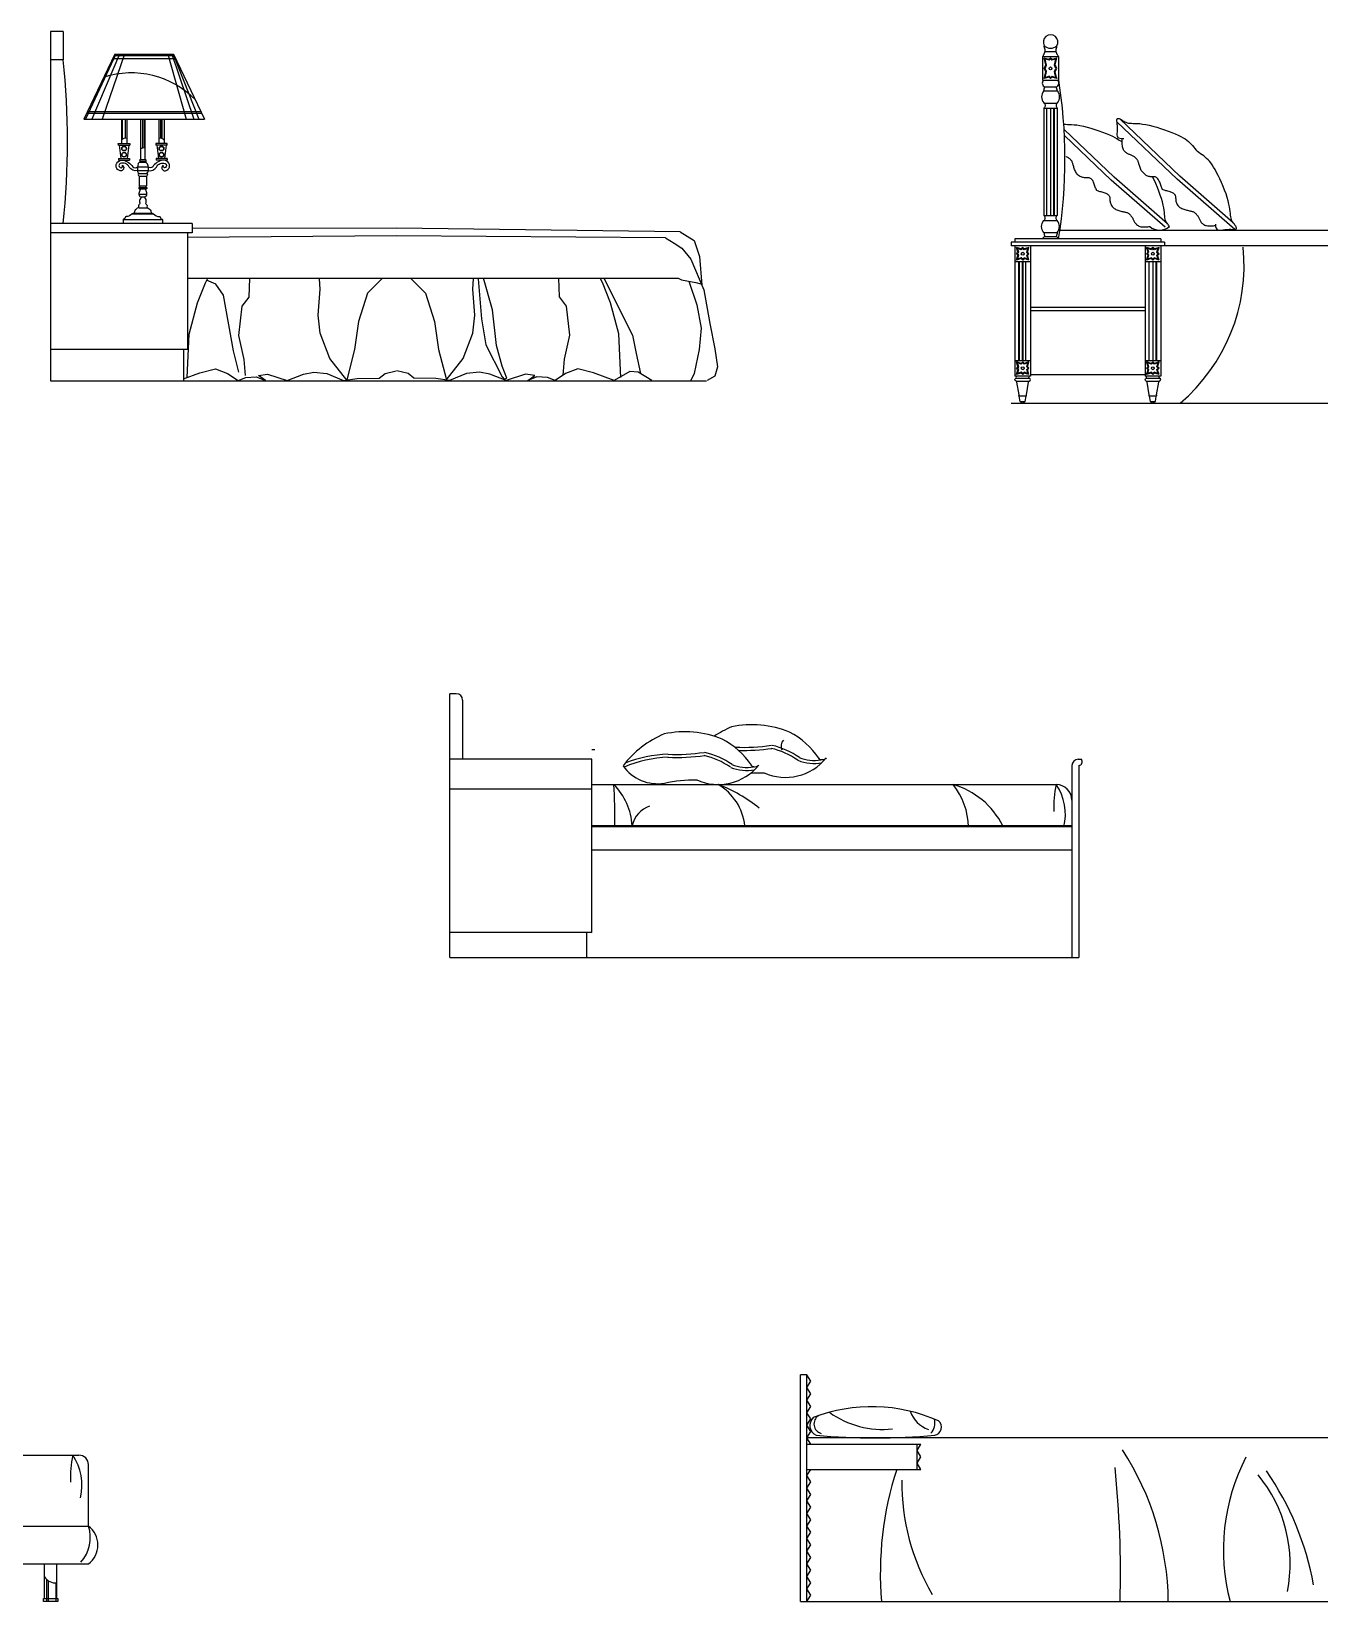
# Model space of a CAD drawing. Header units: inches. Extents: x 4.1 to 46.6, y 13.1 to 37.9.
# Drawn here: x 28.883 to 32.973, y 26.76 to 31.748 of the extents above; entities that cross this region are included whole.
import ezdxf

# ---------------------------------------------------------------- set-up
doc = ezdxf.new("R2010")
doc.units = ezdxf.units.IN
doc.header["$MEASUREMENT"] = 0
for name, color, linetype in [('02', 2, 'Continuous'), ('1', 1, 'Continuous'), ('4', 4, 'Continuous')]:
    doc.layers.add(name, color=color, linetype=linetype)

msp = doc.modelspace()

# ---------------------------------------------------------------- linework, layer by layer
at = {"layer": '02'}
for p, q in [((29.1478, 31.6751), (29.0491, 31.4689)), ((29.1504, 31.6751), (29.0542, 31.4689)), ((29.1619, 31.6751), (29.0741, 31.4689)), ((29.1779, 31.6751), (29.1073, 31.4689)), ((29.1478, 31.6751), (29.334, 31.6751)), ((29.316, 31.6751), (29.3745, 31.4689)), ((29.3288, 31.6751), (29.3984, 31.4689)), ((29.3327, 31.6751), (29.4145, 31.4689)), ((29.334, 31.6751), (29.4327, 31.4689)), ((32.1015, 31.6837), (32.1367, 31.6837)), ((29.1411, 31.6611), (29.3407, 31.6611)), ((29.1458, 31.671), (29.3338, 31.671)), ((32.0941, 31.5925), (32.0941, 31.668)), ((32.0941, 31.668), (32.1441, 31.668)), ((32.1441, 31.668), (32.1441, 31.5925)), ((32.0941, 31.5925), (32.1441, 31.5925)), ((32.0978, 31.5584), (32.1404, 31.5584)), ((32.1013, 31.571), (32.137, 31.571)), ((29.0581, 31.4876), (29.4237, 31.4876)), ((29.0608, 31.4933), (29.421, 31.4933)), ((32.0979, 31.5041), (32.0979, 31.1631)), ((32.0979, 31.5041), (32.1403, 31.5041)), ((32.0982, 31.52), (32.14, 31.52)), ((32.1072, 31.1631), (32.1072, 31.5041)), ((32.1202, 31.1631), (32.1202, 31.5041)), ((32.1292, 31.1631), (32.1292, 31.5041)), ((32.1312, 31.1631), (32.1312, 31.5041)), ((32.1403, 31.5041), (32.1403, 31.1631)), ((29.0491, 31.4689), (29.4327, 31.4689)), ((29.1682, 31.4689), (29.1682, 31.3911)), ((29.1709, 31.4689), (29.1709, 31.4045)), ((29.1804, 31.4689), (29.1804, 31.408)), ((29.1857, 31.4689), (29.1857, 31.3911)), ((29.2294, 31.4689), (29.2294, 31.342)), ((29.2354, 31.4689), (29.2354, 31.377)), ((29.2405, 31.4689), (29.2405, 31.3779)), ((29.2433, 31.4689), (29.2433, 31.342)), ((29.287, 31.4689), (29.287, 31.3911)), ((29.2923, 31.4689), (29.2923, 31.408)), ((29.2972, 31.4689), (29.2972, 31.4071)), ((29.3045, 31.4689), (29.3045, 31.3911)), ((29.1585, 31.3911), (29.1953, 31.3911)), ((29.1589, 31.3861), (29.1585, 31.3911)), ((29.1589, 31.3861), (29.195, 31.3861)), ((29.1617, 31.3861), (29.167, 31.3439)), ((29.1922, 31.3861), (29.1869, 31.3439)), ((29.1953, 31.3911), (29.195, 31.3861)), ((29.2774, 31.3911), (29.2777, 31.3861)), ((29.3142, 31.3911), (29.2774, 31.3911)), ((29.3138, 31.3861), (29.2777, 31.3861)), ((29.2805, 31.3861), (29.2858, 31.3439)), ((29.311, 31.3861), (29.3057, 31.3439)), ((29.3138, 31.3861), (29.3142, 31.3911)), ((29.1593, 31.3439), (29.1941, 31.3439)), ((29.1593, 31.3439), (29.1593, 31.3389)), ((29.1593, 31.3389), (29.1941, 31.3389)), ((29.1941, 31.3439), (29.1941, 31.3389)), ((29.2458, 31.3338), (29.2269, 31.3338)), ((29.2276, 31.3403), (29.2451, 31.3403)), ((29.2276, 31.3319), (29.2451, 31.3319)), ((29.2786, 31.3439), (29.2786, 31.3389)), ((29.3134, 31.3439), (29.2786, 31.3439)), ((29.3134, 31.3389), (29.2786, 31.3389)), ((29.3134, 31.3439), (29.3134, 31.3389)), ((29.2197, 31.3055), (29.253, 31.3055)), ((29.22, 31.3173), (29.2527, 31.3173)), ((29.225, 31.2962), (29.2477, 31.2962)), ((29.225, 31.2882), (29.2477, 31.2882)), ((29.225, 31.2882), (29.225, 31.2566)), ((29.2477, 31.2882), (29.2477, 31.2566)), ((29.225, 31.2566), (29.2477, 31.2566)), ((29.225, 31.2522), (29.2477, 31.2522)), ((29.225, 31.2478), (29.2477, 31.2478)), ((29.225, 31.2303), (29.2477, 31.2303)), ((29.225, 31.1867), (29.2477, 31.1867)), ((29.2295, 31.2216), (29.2432, 31.2216)), ((29.2988, 31.1492), (29.1746, 31.1492)), ((29.202, 31.168), (29.2707, 31.168)), ((29.2084, 31.1704), (29.2645, 31.1704)), ((32.0979, 31.1631), (32.1403, 31.1631)), ((32.0982, 31.1471), (32.14, 31.1471)), ((32.0978, 31.1088), (32.1404, 31.1088)), ((32.1013, 31.0961), (32.137, 31.0961)), ((32.1487, 31.1164), (33.9789, 31.1164)), ((32.0056, 31.0164), (32.0556, 31.0164)), ((32.0186, 30.7025), (32.0186, 31.0164)), ((32.0206, 30.7025), (32.0206, 31.0164)), ((32.0296, 30.7025), (32.0296, 31.0164)), ((32.0316, 30.7025), (32.0316, 31.0164)), ((32.0406, 30.7025), (32.0406, 31.0164)), ((32.4191, 31.0164), (32.4691, 31.0164)), ((32.4321, 30.7025), (32.4321, 31.0164)), ((32.4451, 30.7025), (32.4451, 31.0164)), ((32.4541, 30.7025), (32.4541, 31.0164)), ((32.4561, 30.7025), (32.4561, 31.0164)), ((32.0556, 30.8714), (32.4191, 30.8714)), ((32.0556, 30.8614), (32.4191, 30.8614)), ((32.0056, 30.7025), (32.0556, 30.7025)), ((32.4191, 30.7025), (32.4691, 30.7025)), ((32.0093, 30.6461), (32.0519, 30.6461)), ((32.0097, 30.6369), (32.0515, 30.6369)), ((32.4228, 30.6461), (32.4654, 30.6461)), ((32.4232, 30.6369), (32.465, 30.6369)), ((32.019, 30.5901), (32.0422, 30.5901)), ((32.4325, 30.5901), (32.4557, 30.5901)), ((32.0227, 30.5715), (32.0385, 30.5715)), ((32.4362, 30.5715), (32.452, 30.5715)), ((30.6719, 29.4655), (30.6619, 29.4655)), ((31.3454, 27.48), (31.3254, 27.48)), ((31.3254, 26.76), (31.3254, 27.48)), ((31.3454, 26.76), (31.3454, 27.48)), ((33.243, 27.28), (31.3454, 27.28)), ((31.3454, 27.26), (31.7074, 27.26)), ((31.6954, 27.18), (31.6954, 27.26)), ((31.3454, 27.18), (31.7074, 27.18)), ((28.9302, 26.831), (28.9302, 26.76)), ((28.9354, 26.8268), (28.9354, 26.76)), ((28.9598, 26.8193), (28.9598, 26.76)), ((31.3254, 26.76), (33.3574, 26.76))]:
    msp.add_line(p, q, dxfattribs=at)
for points in [[(32.0941, 31.668), (32.0954, 31.6698), (32.0964, 31.6714), (32.0972, 31.6728), (32.0978, 31.674), (32.0983, 31.675), (32.0987, 31.6759), (32.099, 31.6767), (32.0993, 31.6775), (32.0996, 31.6782), (32.0999, 31.679), (32.1002, 31.6797), (32.1005, 31.6804), (32.1008, 31.6811), (32.101, 31.6818), (32.1013, 31.6826), (32.1015, 31.6833), (32.1016, 31.6841), (32.1017, 31.685), (32.1018, 31.6858), (32.1018, 31.6867), (32.1017, 31.6877), (32.1016, 31.6886), (32.1015, 31.6896), (32.1012, 31.6907), (32.1009, 31.6918), (32.1006, 31.6929), (32.1003, 31.6942), (32.0999, 31.6955), (32.0996, 31.6969), (32.0993, 31.6985), (32.0992, 31.7002), (32.0991, 31.7021)], [(32.1441, 31.668), (32.1429, 31.6698), (32.1419, 31.6714), (32.1411, 31.6728), (32.1404, 31.674), (32.14, 31.675), (32.1396, 31.6759), (32.1393, 31.6767), (32.139, 31.6775), (32.1387, 31.6782), (32.1384, 31.679), (32.1381, 31.6797), (32.1378, 31.6804), (32.1375, 31.6811), (32.1372, 31.6818), (32.137, 31.6826), (32.1368, 31.6833), (32.1366, 31.6841), (32.1365, 31.685), (32.1365, 31.6858), (32.1365, 31.6867), (32.1365, 31.6877), (32.1366, 31.6886), (32.1368, 31.6896), (32.137, 31.6907), (32.1373, 31.6918), (32.1376, 31.6929), (32.138, 31.6942), (32.1383, 31.6955), (32.1386, 31.6969), (32.1389, 31.6985), (32.1391, 31.7002), (32.1391, 31.7021)], [(32.0991, 31.5975), (32.1041, 31.6196), (32.0991, 31.63), (32.1041, 31.6409), (32.0991, 31.663)], [(32.1391, 31.663), (32.1241, 31.658), (32.1191, 31.663), (32.1141, 31.658), (32.0991, 31.663)], [(32.1023, 31.6006), (32.1064, 31.6201), (32.102, 31.63), (32.1064, 31.6404), (32.1023, 31.6598)], [(32.136, 31.6598), (32.1236, 31.6557), (32.1191, 31.6602), (32.1147, 31.6557), (32.1023, 31.6598)], [(32.136, 31.6006), (32.1318, 31.6201), (32.1363, 31.63), (32.1318, 31.6404), (32.136, 31.6598)], [(32.1391, 31.5975), (32.1341, 31.6196), (32.1391, 31.63), (32.1341, 31.6409), (32.1391, 31.663)], [(32.1391, 31.5975), (32.1241, 31.6025), (32.1191, 31.5975), (32.1141, 31.6025), (32.0991, 31.5975)], [(32.136, 31.6006), (32.1244, 31.6048), (32.1191, 31.6003), (32.1146, 31.6051), (32.1023, 31.6006)], [(32.14, 31.52), (32.1401, 31.5201)], [(32.161, 31.4529), (32.1617, 31.4528), (32.1668, 31.4525), (32.1725, 31.4523), (32.1789, 31.4522), (32.1859, 31.4519), (32.1939, 31.4513), (32.2027, 31.4503), (32.2126, 31.4486), (32.2235, 31.4463), (32.2351, 31.4433), (32.2474, 31.4399), (32.2598, 31.436), (32.2722, 31.4319), (32.2842, 31.4275), (32.2956, 31.4232), (32.306, 31.4188), (32.3154, 31.4146), (32.3236, 31.4106), (32.3308, 31.4066), (32.3373, 31.4026), (32.343, 31.3986), (32.3467, 31.3957)], [(32.4905, 31.1361), (32.3209, 31.2841), (32.1621, 31.436)], [(32.3513, 31.406), (32.344, 31.4058), (32.3386, 31.4069), (32.3349, 31.4089), (32.3325, 31.4118), (32.3313, 31.4153), (32.3309, 31.4193), (32.331, 31.4234), (32.3312, 31.4276), (32.3314, 31.4316), (32.3316, 31.4355), (32.3316, 31.4392), (32.3316, 31.4427), (32.3315, 31.4459), (32.3313, 31.4491), (32.3311, 31.452), (32.3308, 31.4547), (32.3305, 31.4573), (32.3302, 31.4596), (32.3299, 31.4618), (32.3297, 31.4637), (32.3296, 31.4654), (32.3296, 31.4669), (32.3298, 31.4682), (32.3303, 31.4693), (32.3309, 31.4702), (32.3318, 31.4708), (32.3329, 31.4711), (32.3342, 31.4712), (32.3357, 31.4711), (32.3375, 31.4706), (32.3393, 31.4698), (32.3414, 31.4687), (32.3436, 31.4673), (32.346, 31.4657), (32.3486, 31.464), (32.3515, 31.4622), (32.3546, 31.4604), (32.3581, 31.4589), (32.3619, 31.4575), (32.3661, 31.4565), (32.3707, 31.4559), (32.3758, 31.4557), (32.3814, 31.4555), (32.3878, 31.4554), (32.3949, 31.4551), (32.4028, 31.4545), (32.4116, 31.4534), (32.4215, 31.4518), (32.4324, 31.4495), (32.4441, 31.4465), (32.4563, 31.443), (32.4687, 31.4392), (32.4811, 31.435), (32.4931, 31.4307), (32.5045, 31.4263), (32.515, 31.422), (32.5243, 31.4178), (32.5325, 31.4137), (32.5398, 31.4097), (32.5462, 31.4058), (32.5519, 31.4018), (32.557, 31.3978), (32.5616, 31.3936), (32.5659, 31.3893), (32.5699, 31.3849), (32.5738, 31.3802), (32.5776, 31.3755), (32.5815, 31.3707), (32.5859, 31.3665)], [(32.7039, 31.1184), (32.521, 31.2779), (32.3301, 31.4606)], [(32.6995, 31.1393), (32.5298, 31.2873), (32.3387, 31.4701)], [(32.483, 31.1257), (32.3121, 31.2747), (32.163, 31.4173)], [(32.4072, 31.3058), (32.4058, 31.3088), (32.4045, 31.3119), (32.4034, 31.315), (32.4024, 31.3181), (32.4015, 31.3211), (32.4006, 31.3239), (32.3999, 31.3265), (32.3992, 31.3289), (32.3985, 31.3312), (32.3978, 31.3333), (32.397, 31.3353), (32.3962, 31.3372), (32.3951, 31.339), (32.3939, 31.3408), (32.3925, 31.3425), (32.391, 31.3442), (32.3892, 31.3458), (32.3874, 31.3474), (32.3854, 31.3489), (32.3833, 31.3502), (32.3812, 31.3515), (32.3791, 31.3526), (32.377, 31.3536), (32.3749, 31.3545), (32.3728, 31.3553), (32.3707, 31.3561), (32.3685, 31.357), (32.3664, 31.3579), (32.3643, 31.3589), (32.3622, 31.36), (32.3601, 31.3614), (32.358, 31.3629), (32.3559, 31.3647), (32.354, 31.3667), (32.3523, 31.369), (32.3508, 31.3715), (32.3494, 31.3743), (32.3484, 31.3774), (32.3477, 31.3809), (32.3472, 31.3845), (32.3469, 31.3883), (32.3468, 31.3921), (32.3467, 31.3958), (32.3467, 31.3993), (32.3466, 31.4026), (32.3463, 31.4055)], [(32.2661, 31.2427), (32.2648, 31.2447), (32.2635, 31.2472), (32.2623, 31.25), (32.2612, 31.253), (32.2601, 31.2561), (32.259, 31.2592), (32.2579, 31.2624), (32.2567, 31.2655), (32.2555, 31.2684), (32.2542, 31.271), (32.2529, 31.2735), (32.2514, 31.2756), (32.2498, 31.2775), (32.2481, 31.2791), (32.2462, 31.2805), (32.2443, 31.2815), (32.2421, 31.2822), (32.2399, 31.2827), (32.2375, 31.2829), (32.2349, 31.2829), (32.2323, 31.2829), (32.2297, 31.2828), (32.2269, 31.2829), (32.2242, 31.2831), (32.2214, 31.2835), (32.2186, 31.2842), (32.2159, 31.2852), (32.2133, 31.2865), (32.2107, 31.2881), (32.2082, 31.2899), (32.2059, 31.292), (32.2037, 31.2943), (32.2017, 31.2969), (32.1999, 31.2996), (32.1983, 31.3026), (32.1969, 31.3056), (32.1956, 31.3088), (32.1945, 31.3119), (32.1934, 31.3149), (32.1925, 31.3179), (32.1917, 31.3207), (32.191, 31.3233), (32.1903, 31.3258), (32.1896, 31.328), (32.1889, 31.3301), (32.1881, 31.3321), (32.1872, 31.334), (32.1862, 31.3359), (32.185, 31.3376), (32.1836, 31.3394), (32.182, 31.341), (32.1803, 31.3427), (32.1784, 31.3442), (32.1765, 31.3457), (32.1744, 31.347), (32.1723, 31.3483), (32.1702, 31.3494), (32.1693, 31.3499)], [(32.643, 31.1356), (32.6434, 31.1282), (32.6448, 31.1229), (32.6471, 31.1194), (32.6502, 31.1173), (32.6538, 31.1163), (32.6578, 31.1162), (32.6619, 31.1166), (32.666, 31.1172), (32.6701, 31.1177), (32.6739, 31.1181), (32.6775, 31.1184), (32.681, 31.1187), (32.6843, 31.1188), (32.6874, 31.1189), (32.6904, 31.1189), (32.6931, 31.1188), (32.6957, 31.1187), (32.698, 31.1186), (32.7002, 31.1184), (32.7021, 31.1184), (32.7039, 31.1184), (32.7054, 31.1186), (32.7067, 31.1189), (32.7077, 31.1194), (32.7085, 31.1201), (32.7091, 31.121), (32.7093, 31.1221), (32.7093, 31.1234), (32.709, 31.1249), (32.7084, 31.1266), (32.7075, 31.1284), (32.7063, 31.1304), (32.7047, 31.1325), (32.7029, 31.1348), (32.701, 31.1372), (32.699, 31.14), (32.697, 31.143), (32.6952, 31.1463), (32.6936, 31.15), (32.6923, 31.1541), (32.6913, 31.1586), (32.6906, 31.1637), (32.6901, 31.1693), (32.6894, 31.1756), (32.6886, 31.1827), (32.6874, 31.1905), (32.6857, 31.1993), (32.6833, 31.209), (32.6802, 31.2197), (32.6764, 31.2311), (32.672, 31.243), (32.6672, 31.2551), (32.6621, 31.2671), (32.6569, 31.2788), (32.6517, 31.2898), (32.6466, 31.2999), (32.6417, 31.3089), (32.637, 31.3168), (32.6325, 31.3238), (32.6281, 31.3299), (32.6237, 31.3353), (32.6193, 31.34), (32.6148, 31.3443), (32.6102, 31.3483), (32.6054, 31.352), (32.6005, 31.3555), (32.5955, 31.3589), (32.5904, 31.3624), (32.5859, 31.3665)], [(32.475, 31.2459), (32.4737, 31.2479), (32.4724, 31.2504), (32.4712, 31.2532), (32.4701, 31.2561), (32.469, 31.2592), (32.4679, 31.2624), (32.4668, 31.2656), (32.4656, 31.2686), (32.4644, 31.2715), (32.4632, 31.2742), (32.4618, 31.2766), (32.4603, 31.2788), (32.4587, 31.2807), (32.457, 31.2823), (32.4552, 31.2836), (32.4532, 31.2847), (32.4511, 31.2854), (32.4488, 31.2858), (32.4464, 31.286), (32.4439, 31.2861), (32.4413, 31.2861), (32.4386, 31.286), (32.4358, 31.286), (32.4331, 31.2862), (32.4303, 31.2867), (32.4276, 31.2874), (32.4248, 31.2884), (32.4222, 31.2897), (32.4072, 31.3058)], [(32.4967, 31.1281), (32.4958, 31.1293), (32.494, 31.1316), (32.4921, 31.1341), (32.4901, 31.1368), (32.4881, 31.1398), (32.4863, 31.1431), (32.4846, 31.1468), (32.4833, 31.1509), (32.4824, 31.1555), (32.4817, 31.1605), (32.4812, 31.1662), (32.4805, 31.1725), (32.4797, 31.1795), (32.4785, 31.1874), (32.4768, 31.1961), (32.4744, 31.2058), (32.4713, 31.2165), (32.4675, 31.2279), (32.4631, 31.2398), (32.4583, 31.252), (32.4532, 31.264), (32.448, 31.2756), (32.443, 31.2861)], [(32.2624, 31.2456), (32.263, 31.245), (32.265, 31.2437), (32.2672, 31.2425), (32.2698, 31.2414), (32.2726, 31.2404), (32.2757, 31.2395), (32.2789, 31.2387), (32.2821, 31.2378), (32.2853, 31.237), (32.2885, 31.236), (32.2914, 31.2351), (32.2942, 31.234), (32.2967, 31.2328), (32.299, 31.2315), (32.301, 31.23), (32.3027, 31.2284), (32.3042, 31.2267), (32.3054, 31.2248), (32.3063, 31.2228), (32.3069, 31.2205), (32.3073, 31.2181), (32.3075, 31.2156), (32.3077, 31.213), (32.3078, 31.2104), (32.3081, 31.2076), (32.3085, 31.2049), (32.3091, 31.2022), (32.31, 31.1995), (32.3112, 31.1968), (32.3127, 31.1943), (32.3145, 31.1918), (32.3165, 31.1895), (32.3187, 31.1874), (32.3212, 31.1854), (32.3239, 31.1836), (32.3268, 31.182), (32.3299, 31.1806), (32.333, 31.1794), (32.3362, 31.1783), (32.3394, 31.1774), (32.3426, 31.1767), (32.3456, 31.176), (32.3485, 31.1754), (32.3511, 31.1749), (32.3536, 31.1744), (32.3559, 31.1738), (32.3581, 31.1733), (32.3601, 31.1727), (32.3621, 31.1719), (32.364, 31.171), (32.3658, 31.17), (32.3677, 31.1687), (32.3695, 31.1673), (32.3712, 31.1657), (32.3729, 31.1639), (32.3745, 31.1621), (32.376, 31.1601), (32.3774, 31.1581), (32.3787, 31.1561), (32.3799, 31.1541), (32.3809, 31.152), (32.3819, 31.15), (32.3829, 31.1479), (32.3839, 31.1459), (32.3849, 31.1438), (32.3861, 31.1418), (32.3874, 31.1398), (32.3889, 31.1378), (32.3906, 31.1358), (32.3925, 31.1339), (32.3947, 31.1322), (32.3971, 31.1306), (32.3997, 31.1292), (32.4026, 31.1281), (32.4058, 31.1273), (32.4093, 31.1269), (32.4129, 31.1267), (32.4167, 31.1267), (32.4205, 31.1268), (32.4242, 31.127), (32.4278, 31.1272), (32.431, 31.1274), (32.434, 31.1274)], [(32.4714, 31.2487), (32.472, 31.2482), (32.4739, 31.2469), (32.4761, 31.2457), (32.4787, 31.2446), (32.4815, 31.2436), (32.4846, 31.2427), (32.4878, 31.2418), (32.491, 31.241), (32.4942, 31.2401), (32.4974, 31.2392), (32.5004, 31.2382), (32.5031, 31.2372), (32.5056, 31.236), (32.5079, 31.2346), (32.5099, 31.2332), (32.5117, 31.2316), (32.5131, 31.2299), (32.5143, 31.228), (32.5152, 31.2259), (32.5158, 31.2237), (32.5162, 31.2213), (32.5164, 31.2188), (32.5166, 31.2162), (32.5168, 31.2135), (32.517, 31.2108), (32.5174, 31.2081), (32.518, 31.2053), (32.5189, 31.2027), (32.5201, 31.2), (32.5216, 31.1975), (32.5234, 31.195), (32.5254, 31.1927), (32.5277, 31.1905), (32.5301, 31.1885), (32.5329, 31.1867), (32.5358, 31.1851), (32.5388, 31.1838), (32.542, 31.1826), (32.5452, 31.1815), (32.5484, 31.1806), (32.5515, 31.1798), (32.5545, 31.1792), (32.5574, 31.1786), (32.56, 31.178), (32.5625, 31.1775), (32.5648, 31.177), (32.567, 31.1765), (32.569, 31.1758), (32.571, 31.1751), (32.5729, 31.1742), (32.5747, 31.1732), (32.5766, 31.1719), (32.5784, 31.1704), (32.5801, 31.1688), (32.5818, 31.1671), (32.5834, 31.1652), (32.5849, 31.1633), (32.5863, 31.1613), (32.5876, 31.1593), (32.5888, 31.1572), (32.5898, 31.1552), (32.5908, 31.1531), (32.5918, 31.1511), (32.5928, 31.149), (32.5938, 31.147), (32.595, 31.145), (32.5963, 31.1429), (32.5978, 31.1409), (32.5995, 31.1389), (32.6014, 31.1371), (32.6036, 31.1353), (32.606, 31.1338), (32.6086, 31.1324), (32.6115, 31.1313), (32.6147, 31.1305), (32.6182, 31.13), (32.6218, 31.1298), (32.6256, 31.1298), (32.6294, 31.13), (32.6331, 31.1302), (32.6367, 31.1304), (32.64, 31.1306), (32.6429, 31.1306)], [(30.9431, 31.111), (30.0416, 31.123), (29.3931, 31.1211)], [(32.14, 31.1471), (32.1401, 31.1471)], [(30.8962, 31.0918), (30.0415, 31.0979), (29.3781, 31.0932)], [(30.8962, 31.0918), (30.9233, 31.0752), (30.948, 31.0587), (30.9769, 31.0237), (31.0182, 30.9269), (31.0367, 30.8197), (31.0532, 30.7393), (31.0615, 30.6817), (31.0532, 30.6528), (31.0285, 30.6384)], [(30.9431, 31.111), (30.9876, 31.083), (31.0046, 31.0322), (31.0119, 30.9415)], [(32.0506, 31.0614), (32.0356, 31.0564), (32.0306, 31.0614), (32.0256, 31.0564), (32.0106, 31.0614)], [(32.0106, 31.0214), (32.0156, 31.0364), (32.0106, 31.0414), (32.0156, 31.0464), (32.0106, 31.0614)], [(32.0506, 31.0214), (32.0356, 31.0264), (32.0306, 31.0214), (32.0256, 31.0264), (32.0106, 31.0214)], [(32.0138, 31.0246), (32.0179, 31.0369), (32.0134, 31.0414), (32.0179, 31.0458), (32.0138, 31.0582)], [(32.0474, 31.0582), (32.0351, 31.0541), (32.0306, 31.0586), (32.0261, 31.0541), (32.0138, 31.0582)], [(32.0474, 31.0246), (32.0351, 31.0287), (32.0306, 31.0242), (32.0261, 31.0287), (32.0138, 31.0246)], [(32.0474, 31.0246), (32.0433, 31.0369), (32.0478, 31.0414), (32.0433, 31.0458), (32.0474, 31.0582)], [(32.0506, 31.0214), (32.0456, 31.0364), (32.0506, 31.0414), (32.0456, 31.0464), (32.0506, 31.0614)], [(32.4241, 31.0214), (32.4291, 31.0364), (32.4241, 31.0414), (32.4291, 31.0464), (32.4241, 31.0614)], [(32.4641, 31.0614), (32.4491, 31.0564), (32.4441, 31.0614), (32.4391, 31.0564), (32.4241, 31.0614)], [(32.4641, 31.0214), (32.4491, 31.0264), (32.4441, 31.0214), (32.4391, 31.0264), (32.4241, 31.0214)], [(32.4273, 31.0246), (32.4314, 31.0369), (32.427, 31.0414), (32.4314, 31.0458), (32.4273, 31.0582)], [(32.461, 31.0582), (32.4486, 31.0541), (32.4441, 31.0586), (32.4397, 31.0541), (32.4273, 31.0582)], [(32.461, 31.0246), (32.4486, 31.0287), (32.4441, 31.0242), (32.4397, 31.0287), (32.4273, 31.0246)], [(32.461, 31.0246), (32.4568, 31.0369), (32.4613, 31.0414), (32.4568, 31.0458), (32.461, 31.0582)], [(32.4641, 31.0214), (32.4591, 31.0364), (32.4641, 31.0414), (32.4591, 31.0464), (32.4641, 31.0614)], [(29.3774, 30.6481), (29.3836, 30.7861), (29.4104, 30.885), (29.4352, 30.9489), (29.4424, 30.9633)], [(29.3781, 30.9639), (30.9369, 30.9639), (30.9474, 30.9582), (30.993, 30.9501), (31.008, 30.9454), (31.0115, 30.943)], [(29.5408, 30.6648), (29.5239, 30.7325), (29.4929, 30.9097), (29.4682, 30.9448), (29.4391, 30.9569)], [(29.5753, 30.9633), (29.5734, 30.9036), (29.5507, 30.8747), (29.5404, 30.782), (29.5569, 30.7058), (29.5611, 30.6547)], [(29.8848, 30.6399), (29.8307, 30.7084), (29.7998, 30.7888), (29.7936, 30.8465), (29.7998, 30.9289), (29.7977, 30.9619)], [(29.9978, 30.9639), (29.9504, 30.9166), (29.9215, 30.8259), (29.9091, 30.7373), (29.8844, 30.6404)], [(30.0869, 30.9639), (30.1343, 30.9166), (30.1632, 30.8259), (30.1755, 30.7373), (30.2003, 30.6404)], [(30.1999, 30.6399), (30.2539, 30.7084), (30.2849, 30.7888), (30.291, 30.8465), (30.2849, 30.9289), (30.2869, 30.9619)], [(30.3014, 30.9619), (30.3117, 30.8341), (30.3261, 30.7517), (30.3777, 30.6507), (30.3839, 30.6425), (30.3921, 30.6466), (30.3777, 30.6837), (30.3591, 30.7497), (30.3467, 30.863), (30.3185, 30.9639)], [(30.5563, 30.9639), (30.5582, 30.9042), (30.5809, 30.8753), (30.5912, 30.7826), (30.5747, 30.7064), (30.5704, 30.6553)], [(30.7541, 30.6487), (30.748, 30.7867), (30.7211, 30.8856), (30.6964, 30.9495), (30.6892, 30.9639)], [(30.7005, 30.9639), (30.7913, 30.7826), (30.8036, 30.7249), (30.8169, 30.6608)], [(30.97, 30.9542), (30.9955, 30.8795), (31.0099, 30.8053), (31.0037, 30.7373), (30.9872, 30.661), (30.9769, 30.6384)], [(29.3661, 30.644), (29.4172, 30.6631), (29.4667, 30.6755), (29.5058, 30.661), (29.5388, 30.6384), (29.5636, 30.6487), (29.5966, 30.6507), (29.6255, 30.6384), (29.6039, 30.6549), (29.6327, 30.659), (29.6946, 30.6384), (29.7462, 30.659), (29.7792, 30.6652), (29.8204, 30.661), (29.8741, 30.6384), (29.9174, 30.6446), (29.9875, 30.6466), (30.0061, 30.661), (30.0411, 30.6693)], [(30.8531, 30.6384), (30.8098, 30.6652), (30.783, 30.6672), (30.7335, 30.6384), (30.6675, 30.6631), (30.618, 30.6755), (30.5788, 30.661), (30.5458, 30.6384), (30.5211, 30.6487), (30.4881, 30.6507), (30.4592, 30.6384), (30.4808, 30.6549), (30.4519, 30.659), (30.3901, 30.6384), (30.3385, 30.659), (30.3055, 30.6652), (30.2642, 30.661), (30.2106, 30.6384), (30.1673, 30.6446), (30.0972, 30.6466), (30.0786, 30.661), (30.0435, 30.6693)], [(32.0506, 30.6975), (32.0356, 30.6925), (32.0306, 30.6975), (32.0256, 30.6925), (32.0106, 30.6975)], [(32.0106, 30.6575), (32.0156, 30.6725), (32.0106, 30.6775), (32.0156, 30.6825), (32.0106, 30.6975)], [(32.0138, 30.6607), (32.0179, 30.6731), (32.0134, 30.6775), (32.0179, 30.682), (32.0138, 30.6944)], [(32.0474, 30.6944), (32.0351, 30.6902), (32.0306, 30.6947), (32.0261, 30.6902), (32.0138, 30.6944)], [(32.0474, 30.6607), (32.0433, 30.6731), (32.0478, 30.6775), (32.0433, 30.682), (32.0474, 30.6944)], [(32.0506, 30.6575), (32.0456, 30.6725), (32.0506, 30.6775), (32.0456, 30.6825), (32.0506, 30.6975)], [(32.4241, 30.6575), (32.4291, 30.6725), (32.4241, 30.6775), (32.4291, 30.6825), (32.4241, 30.6975)], [(32.4641, 30.6975), (32.4491, 30.6925), (32.4441, 30.6975), (32.4391, 30.6925), (32.4241, 30.6975)], [(32.4273, 30.6607), (32.4314, 30.6731), (32.427, 30.6775), (32.4314, 30.682), (32.4273, 30.6944)], [(32.461, 30.6944), (32.4486, 30.6902), (32.4441, 30.6947), (32.4397, 30.6902), (32.4273, 30.6944)], [(32.461, 30.6607), (32.4568, 30.6731), (32.4613, 30.6775), (32.4568, 30.682), (32.461, 30.6944)], [(32.4641, 30.6575), (32.4591, 30.6725), (32.4641, 30.6775), (32.4591, 30.6825), (32.4641, 30.6975)], [(32.0506, 30.6575), (32.0356, 30.6625), (32.0306, 30.6575), (32.0256, 30.6625), (32.0106, 30.6575)], [(32.0474, 30.6607), (32.0351, 30.6648), (32.0306, 30.6604), (32.0261, 30.6648), (32.0138, 30.6607)], [(32.4641, 30.6575), (32.4491, 30.6625), (32.4441, 30.6575), (32.4391, 30.6625), (32.4241, 30.6575)], [(32.461, 30.6607), (32.4486, 30.6648), (32.4441, 30.6604), (32.4397, 30.6648), (32.4273, 30.6607)], [(31.3454, 27.32), (31.3574, 27.34), (31.3454, 27.36), (31.3574, 27.38), (31.3454, 27.4), (31.3574, 27.42), (31.3454, 27.44), (31.3574, 27.46), (31.3454, 27.48)], [(31.3574, 27.26), (31.3454, 27.28), (31.3574, 27.3), (31.3454, 27.32)], [(31.7074, 27.18), (31.6954, 27.2), (31.7074, 27.22), (31.6954, 27.24), (31.7074, 27.26)], [(31.3454, 27.16), (31.3574, 27.18)], [(31.3454, 27), (31.3574, 27.02), (31.3454, 27.04), (31.3574, 27.06), (31.3454, 27.08), (31.3574, 27.1), (31.3454, 27.12), (31.3574, 27.14), (31.3454, 27.16)], [(31.3454, 26.84), (31.3574, 26.86), (31.3454, 26.88), (31.3574, 26.9), (31.3454, 26.92), (31.3574, 26.94), (31.3454, 26.96), (31.3574, 26.98), (31.3454, 27)], [(31.3454, 26.76), (31.3574, 26.78), (31.3454, 26.8), (31.3574, 26.82), (31.3454, 26.84)]]:
    msp.add_lwpolyline(points, dxfattribs=at)
for points in [[(32.0982, 31.5587, 0.373032), (32.0978, 31.5204, -0.477941), (32.0979, 31.5041)], [(32.0978, 31.5584, -0.051557), (32.1013, 31.571)], [(32.14, 31.5587, -0.347977), (32.1404, 31.5204, 0.477941), (32.1403, 31.5041)], [(32.1404, 31.5584, 0.05136), (32.137, 31.571)], [(29.2197, 31.3055, -0.340587), (29.1931, 31.3167, 0.384394), (29.165, 31.3282, 0.620613), (29.1645, 31.3153, 0.76288), (29.1715, 31.3223, -0.648297), (29.1683, 31.3048, -0.619916), (29.1536, 31.3285, -0.312683), (29.1736, 31.3382, -0.218759), (29.2047, 31.3175, 0.419793), (29.22, 31.3173, 3.372215)], [(29.2276, 31.3319, 0.278975), (29.222, 31.3275, 0.097725), (29.22, 31.3022, 0.262233), (29.225, 31.2962)], [(29.2294, 31.3424, -0.414419), (29.2276, 31.3403, 0.414675), (29.2272, 31.3375, 0.367029), (29.2269, 31.3338, 0.894042), (29.2276, 31.3319, 0.071876)], [(29.2433, 31.3424, 0.414419), (29.2451, 31.3403, -0.414675), (29.2455, 31.3375, -0.367029), (29.2458, 31.3338, -0.894042), (29.2451, 31.3319, -0.071876)], [(29.2451, 31.3319, -0.278975), (29.2507, 31.3275, -0.097725), (29.2527, 31.3022, -0.262233), (29.2477, 31.2962)], [(29.253, 31.3055, 0.340587), (29.2796, 31.3167, -0.384394), (29.3077, 31.3282, -0.620613), (29.3082, 31.3153, -0.76288), (29.3012, 31.3223, 0.648297), (29.3044, 31.3048, 0.619916), (29.3191, 31.3285, 0.312683), (29.2991, 31.3382, 0.218759), (29.268, 31.3175, -0.419793), (29.2527, 31.3173, -3.372215)], [(29.225, 31.2962, 0.910362), (29.225, 31.2882)], [(29.2477, 31.2962, -0.910362), (29.2477, 31.2882)], [(29.225, 31.2566, -0.705081), (29.225, 31.2522, 0.732868), (29.225, 31.2478, -0.498421), (29.2269, 31.2424, 0.158011), (29.2242, 31.2293)], [(29.2242, 31.2293, 0.27681), (29.2295, 31.2216)], [(29.2485, 31.2293, -0.27681), (29.2432, 31.2216)], [(29.2477, 31.2566, 0.705081), (29.2477, 31.2522, -0.732868), (29.2477, 31.2478, 0.498421), (29.2458, 31.2424, -0.158011), (29.2485, 31.2293)], [(29.225, 31.1867, 0.254708), (29.2138, 31.1823, 0.149285), (29.2101, 31.1734, -0.367808), (29.2068, 31.1703, 0.20011), (29.202, 31.168, -0.198536), (29.1838, 31.1592, 0.352001), (29.1802, 31.1559, -0.314681), (29.1761, 31.1516, 0.451111), (29.1738, 31.1477), (29.1738, 31.1376)], [(29.2295, 31.2216, -0.447563), (29.2287, 31.2171, 0.234906), (29.2272, 31.2031, -0.341212), (29.2259, 31.1988, 0.474969), (29.225, 31.1867, 0.401145)], [(29.2432, 31.2216, 0.447563), (29.244, 31.2171, -0.234906), (29.2455, 31.2031, 0.341212), (29.2468, 31.1988, -0.474969), (29.2477, 31.1867, -0.401145)], [(29.2477, 31.1867, -0.254708), (29.2589, 31.1823, -0.149285), (29.2626, 31.1734, 0.367808), (29.2659, 31.1703, -0.20011), (29.2707, 31.168, 0.198536), (29.2889, 31.1592, -0.352001), (29.2925, 31.1559, 0.314681), (29.2966, 31.1516, -0.451111), (29.2989, 31.1477), (29.2989, 31.1376)], [(32.0982, 31.1084, -0.373032), (32.0978, 31.1468, 0.477941), (32.0979, 31.1631)], [(32.14, 31.1084, 0.373032), (32.1404, 31.1468, -0.477941), (32.1403, 31.1631)], [(32.0978, 31.1088, 0.051557), (32.1013, 31.0961)], [(32.1404, 31.1088, -0.051557), (32.137, 31.0961)], [(31.3828, 29.4388, 0.124597), (31.2904, 29.5217, 0.151645), (31.1061, 29.5384, 0.048656), (31.0509, 29.5086, 0.048656)], [(31.169, 29.4164, 0.124597), (31.0766, 29.4992, 0.151645), (30.8923, 29.516, 0.12993), (30.7617, 29.4151, 0.294601), (30.8933, 29.36, -0.061928), (30.9956, 29.37, 0.340238), (31.1927, 29.4171, -0.548274), (31.1679, 29.418)], [(31.1666, 29.3913, -0.02565), (31.2093, 29.3924, 0.340238), (31.4064, 29.4396, -0.548274), (31.3816, 29.4405)]]:
    msp.add_lwpolyline(points, format="xyb", dxfattribs=at)
msp.add_lwpolyline([(31.3746, 27.2881, 0.043056), (31.7515, 27.2881, 0.626295), (31.7631, 27.334, 0.19983), (31.3652, 27.3444, 0.525567)], format="xyb", close=True, dxfattribs=at)
for centre, radius in [((32.1191, 31.63), 0.00454), ((29.177, 31.3755), 0.00764), ((29.177, 31.3755), 0.0067), ((29.2957, 31.3755), 0.00764), ((29.2957, 31.3755), 0.0067), ((29.177, 31.3557), 0.00764), ((29.177, 31.3557), 0.0067), ((29.2957, 31.3557), 0.00764), ((29.2957, 31.3557), 0.0067), ((32.0306, 31.0414), 0.00454), ((32.4441, 31.0414), 0.00454), ((32.0306, 30.6775), 0.00454), ((32.4441, 30.6775), 0.00454)]:
    msp.add_circle(centre, radius, dxfattribs=at)
for centre, radius, start, end in [((32.1192, 31.7137), 0.0232, 329.1422, 210.1426), ((32.1191, 31.7226), 0.0286, 225.6826, 314.3174), ((29.2003, 31.3323), 0.2835, 44.2573, 107.9805), ((32.1069, 31.5839), 0.0141, 142.6054, 246.3057), ((32.1313, 31.5839), 0.0141, 293.6943, 37.3946), ((29.1807, 31.3924), 0.0156, 71.3744, 143.3848), ((29.2405, 31.3623), 0.0156, 79.611, 135.8323), ((29.292, 31.3924), 0.0156, 36.6152, 108.6256), ((32.4649, 31.1653), 0.049, 230.7919, 310.5001), ((32.1069, 31.0832), 0.0141, 113.6943, 158.5219), ((32.1313, 31.0832), 0.0141, 21.4781, 66.3057), ((32.1603, 31.0042), 0.5733, 310.2155, 5.815), ((31.1468, 30.052), 0.5786, 267.1825, 278.5457), ((31.1746, 29.2286), 0.2582, 55.2856, 76.5647), ((31.2944, 29.4762), 0.0311, 139.4598, 200.8437), ((30.9186, 29.0462), 0.3959, 92.035, 112.8805), ((30.9186, 29.0462), 0.4057, 92.035, 111.7903), ((30.933, 30.0296), 0.5884, 267.1825, 278.5457), ((30.933, 30.0296), 0.5786, 267.1825, 278.5457), ((30.9609, 29.2062), 0.2484, 55.2856, 76.5647), ((30.9609, 29.2062), 0.2582, 55.2856, 76.5647), ((31.1323, 29.0686), 0.4057, 92.035, 92.3724), ((31.1468, 30.052), 0.5884, 268.1319, 278.5457), ((31.1746, 29.2286), 0.2484, 55.2856, 76.5647), ((31.3679, 29.5561), 0.1339, 247.6779, 280.7084), ((31.3679, 29.5561), 0.1241, 247.6779, 280.0692), ((31.1541, 29.5337), 0.1339, 247.6779, 280.7084), ((31.1541, 29.5337), 0.1241, 247.6779, 280.0692), ((29.0649, 29.2571), 1.6706, 358.8801, 3.375), ((30.5849, 29.2117), 0.206, 3.5443, 44.2346), ((30.9749, 29.2052), 0.1745, 6.3384, 59.4658), ((30.8919, 28.905), 0.482, 51.1586, 69.1463), ((31.737, 29.1069), 0.2589, 27.0056, 73.7555), ((31.6333, 29.2148), 0.2254, 1.4403, 38.6149), ((32.4556, 29.2857), 0.3263, 167.6533, 182.7628), ((31.9971, 29.2602), 0.1692, 346.4302, 34.2854), ((30.8741, 29.2062), 0.0855, 109.2631, 167.6798), ((31.3994, 27.3243), 0.0316, 123.9623, 253.6315), ((31.5853, 27.5948), 0.288, 234.1858, 276.2734), ((31.7593, 27.3928), 0.0902, 198.262, 251.8917), ((31.702, 27.3281), 0.0501, 318.1745, 12.8689), ((31.5821, 26.7488), 0.911, 0.7009, 32.7917), ((29.3325, 27.1552), 0.3263, 167.6533, 182.7628), ((28.874, 27.1297), 0.1692, 346.4302, 34.2854), ((29.0334, 26.848), 3.3077, 358.4745, 5.8619), ((33.31, 26.9245), 0.6421, 152.7578, 194.8491), ((32.6477, 26.85), 1.0693, 162.0289, 184.8317), ((32.351, 27.1393), 0.7044, 179.4927, 210.3879), ((32.4371, 26.8803), 0.4429, 348.4822, 39.6071), ((32.041, 26.6479), 0.9281, 10.2458, 34.599), ((28.9533, 26.9633), 0.1164, 317.7312, 18.397), ((28.9597, 26.8624), 0.0431, 213.5589, 275.5637)]:
    msp.add_arc(centre, radius, start, end, dxfattribs=at)
at = {"layer": '1'}
for p, q in [((28.9431, 30.6376), (31.027, 30.6376)), ((31.9941, 30.5664), (34.1446, 30.5664)), ((30.2119, 28.8055), (32.2091, 28.8055))]:
    msp.add_line(p, q, dxfattribs=at)
msp.add_lwpolyline([(28.9667, 26.76), (28.9207, 26.76)], dxfattribs=at)
at = {"layer": '4'}
for p, q in [((28.9431, 31.7476), (28.9431, 30.6376)), ((28.9831, 31.7476), (28.9431, 31.7476)), ((28.9831, 31.7476), (28.9831, 31.6576)), ((28.9831, 31.6576), (28.9431, 31.6576)), ((29.3931, 31.1376), (28.9431, 31.1376)), ((29.3931, 31.1376), (29.3931, 31.1076)), ((29.3931, 31.1076), (28.9431, 31.1076)), ((29.3781, 31.1076), (29.3781, 30.7376)), ((31.9941, 31.0784), (31.9941, 31.0664)), ((32.4806, 31.0784), (31.9941, 31.0784)), ((32.4691, 31.0884), (32.0056, 31.0884)), ((32.0056, 31.0884), (32.0056, 31.0784)), ((32.4691, 31.0884), (32.4691, 31.0784)), ((32.4806, 31.0784), (32.4806, 31.0664)), ((33.9941, 31.0664), (31.9941, 31.0664)), ((32.0056, 31.0664), (32.0056, 30.6525)), ((32.0556, 31.0664), (32.0556, 30.6525)), ((32.4191, 31.0664), (32.4191, 30.6525)), ((32.4691, 31.0664), (32.4691, 30.6525)), ((29.3781, 30.7376), (28.9431, 30.7376)), ((29.3661, 30.7376), (29.3661, 30.6376)), ((32.0556, 30.6525), (32.0056, 30.6525)), ((32.4191, 30.6564), (32.0556, 30.6564)), ((32.4691, 30.6525), (32.4191, 30.6525)), ((30.2319, 29.6435), (30.2119, 29.6435)), ((30.2119, 28.8055), (30.2119, 29.6435)), ((30.2519, 29.6235), (30.2519, 29.4355)), ((30.6619, 29.4355), (30.2119, 29.4355)), ((30.6619, 28.8855), (30.6619, 29.4355)), ((32.2069, 29.4355), (32.2169, 29.4355)), ((32.1869, 29.4155), (32.1869, 28.8055)), ((32.2091, 29.4155), (32.2091, 28.8055)), ((30.6619, 29.3405), (30.2119, 29.3405)), ((30.6619, 29.3555), (32.1369, 29.3555)), ((32.1869, 29.2245), (30.6619, 29.2245)), ((32.1869, 29.2205), (30.6619, 29.2205)), ((32.1869, 29.1465), (30.6619, 29.1465)), ((30.6619, 28.8855), (30.2119, 28.8855)), ((30.6469, 28.8055), (30.6469, 28.8855)), ((27.4437, 27), (29.0637, 27)), ((27.4437, 26.88), (29.0637, 26.88)), ((28.9237, 26.77), (28.9237, 26.88)), ((28.9637, 26.77), (28.9637, 26.88))]:
    msp.add_line(p, q, dxfattribs=at)
for points in [[(32.0274, 30.5682, 0.232795), (32.0227, 30.5715), (32.0199, 30.589, 0.212587), (32.019, 30.5901, -0.575394), (32.019, 30.5931), (32.0122, 30.6337, 0.18269), (32.0097, 30.6369, -0.785888), (32.0093, 30.6461, 0.416662), (32.0094, 30.6525)], [(32.0338, 30.5682, -0.232795), (32.0385, 30.5715), (32.0413, 30.589, -0.212587), (32.0422, 30.5901, 0.575394), (32.0422, 30.5931), (32.049, 30.6337, -0.246726), (32.0515, 30.6369, 0.785888), (32.0519, 30.6461, -0.416662), (32.0518, 30.6525)], [(32.4409, 30.5682, 0.232795), (32.4362, 30.5715), (32.4334, 30.589, 0.212587), (32.4325, 30.5901, -0.575394), (32.4325, 30.5931), (32.4257, 30.6337, 0.18269), (32.4232, 30.6369, -0.785888), (32.4228, 30.6461, 0.416662), (32.4229, 30.6525)], [(32.4473, 30.5682, -0.232795), (32.452, 30.5715), (32.4548, 30.589, -0.212587), (32.4557, 30.5901, 0.575394), (32.4557, 30.5931), (32.4625, 30.6337, -0.246726), (32.465, 30.6369, 0.785888), (32.4654, 30.6461, -0.416662), (32.4653, 30.6525)], [(29.0637, 27), (29.0637, 27.195, 0.414214), (29.0337, 27.225)]]:
    msp.add_lwpolyline(points, format="xyb", dxfattribs=at)
for points in [[(27.0637, 27.225), (29.0337, 27.225)], [(28.9207, 26.76), (28.9207, 26.77), (28.9667, 26.77), (28.9667, 26.76)]]:
    msp.add_lwpolyline(points, dxfattribs=at)
for centre, radius, start, end in [((26.6071, 31.3976), 2.3902, 353.7553, 6.2447), ((30.5503, 31.3435), 1.6145, 350.9068, 9.1643), ((32.0306, 30.57), 0.00359, 208.1083, 331.8917), ((32.4441, 30.57), 0.00359, 208.1083, 331.8917), ((30.2319, 29.6235), 0.02, 0, 90), ((32.2069, 29.4155), 0.02, 90, 180), ((32.2066, 29.428), 0.0128, 281.4382, 35.9236), ((32.1369, 29.3055), 0.05, 0, 90), ((29.0187, 26.94), 0.075, 306.8699, 53.1301)]:
    msp.add_arc(centre, radius, start, end, dxfattribs=at)

doc.saveas('drawing.dxf')
